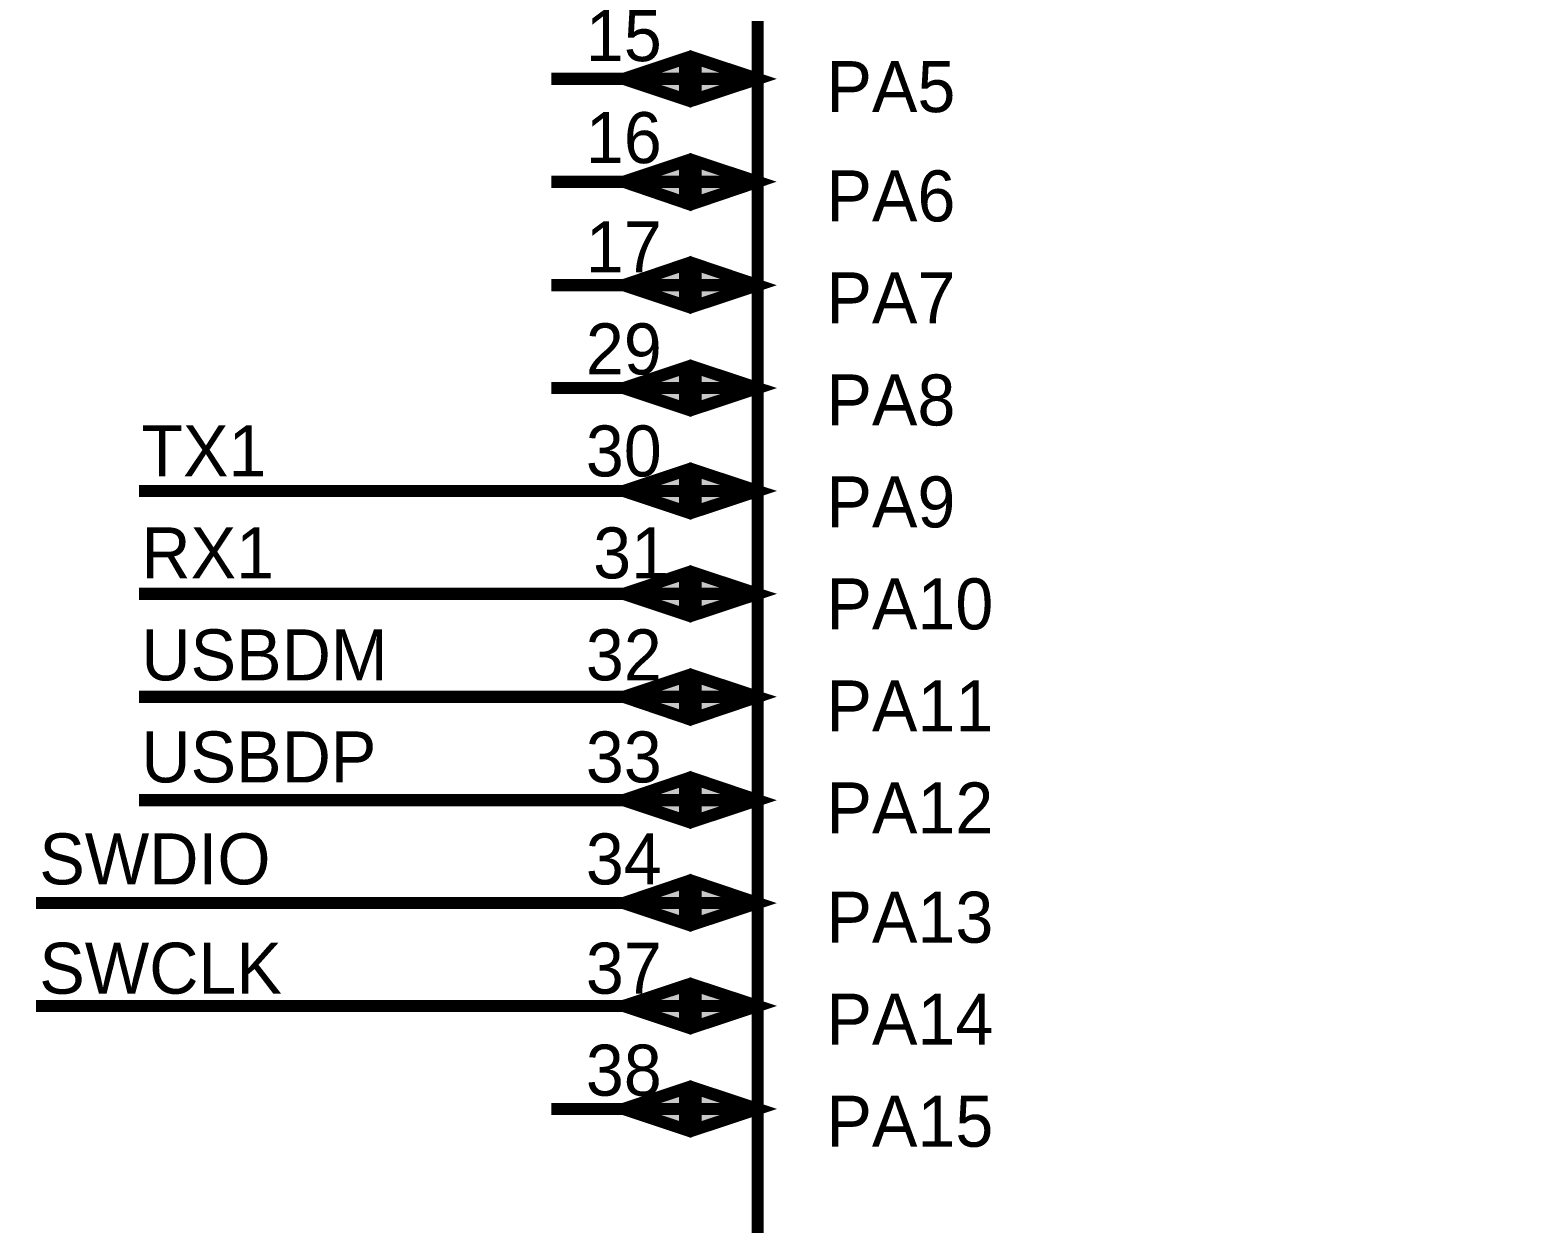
# Model space of a CAD drawing. Header units: millimetres. Extents: x 0 to 19, y 0 to 9.5.
# Drawn here: x 9.894 to 11.353, y 5.888 to 7.047 of the extents above; entities that cross this region are included whole.
import ezdxf

# ---------------------------------------------------------------- set-up
doc = ezdxf.new("R2010")
doc.units = ezdxf.units.MM
doc.header["$MEASUREMENT"] = 0
doc.layers.add('Sheet', color=255, linetype='Continuous')

msp = doc.modelspace()

# ---------------------------------------------------------------- linework, layer by layer
at = {"layer": 'Sheet'}
for points, const_width in [([(10.6004, 8.2997), (12.2004, 8.2997), (12.2004, 4.8), (10.6004, 4.8), (10.6004, 8.2997)], 0.0118), ([(10.6004, 8.2997), (10.6004, 4.8), (12.2004, 4.8), (12.2004, 8.2997), (10.6004, 8.2997), (10.6004, 8.2997)], 0.0039), ([(10.5301, 7.0198), (10.5301, 6.98), (10.4704, 6.9999), (10.5301, 7.0198)], 0.0118), ([(10.5301, 7.0198), (10.5301, 6.98), (10.4704, 6.9999), (10.5301, 7.0198)], 0.0039), ([(10.5403, 7.0198), (10.6004, 6.9999), (10.5403, 6.98), (10.5403, 7.0198)], 0.0118), ([(10.5403, 7.0198), (10.6004, 6.9999), (10.5403, 6.98), (10.5403, 7.0198)], 0.0039), ([(10.5301, 6.9199), (10.5301, 6.8796), (10.4704, 6.9), (10.5301, 6.9199)], 0.0118), ([(10.5301, 6.9199), (10.5301, 6.8796), (10.4704, 6.9), (10.5301, 6.9199)], 0.0039), ([(10.5403, 6.9199), (10.6004, 6.9), (10.5403, 6.8796), (10.5403, 6.9199)], 0.0118), ([(10.5403, 6.9199), (10.6004, 6.9), (10.5403, 6.8796), (10.5403, 6.9199)], 0.0039), ([(10.5301, 6.8199), (10.5301, 6.7797), (10.4704, 6.7996), (10.5301, 6.8199)], 0.0118), ([(10.5403, 6.8199), (10.6004, 6.7996), (10.5403, 6.7797), (10.5403, 6.8199)], 0.0118), ([(10.5301, 6.8199), (10.5301, 6.7797), (10.4704, 6.7996), (10.5301, 6.8199)], 0.0039), ([(10.5403, 6.8199), (10.6004, 6.7996), (10.5403, 6.7797), (10.5403, 6.8199)], 0.0039), ([(10.5301, 6.7196), (10.5301, 6.6798), (10.4704, 6.6997), (10.5301, 6.7196)], 0.0118), ([(10.5403, 6.7196), (10.6004, 6.6997), (10.5403, 6.6798), (10.5403, 6.7196)], 0.0118), ([(10.5301, 6.7196), (10.5301, 6.6798), (10.4704, 6.6997), (10.5301, 6.7196)], 0.0039), ([(10.5403, 6.7196), (10.6004, 6.6997), (10.5403, 6.6798), (10.5403, 6.7196)], 0.0039), ([(10.5301, 6.6197), (10.5301, 6.5799), (10.4704, 6.5998), (10.5301, 6.6197)], 0.0118), ([(10.5403, 6.6197), (10.6004, 6.5998), (10.5403, 6.5799), (10.5403, 6.6197)], 0.0118), ([(10.5301, 6.6197), (10.5301, 6.5799), (10.4704, 6.5998), (10.5301, 6.6197)], 0.0039), ([(10.5403, 6.6197), (10.6004, 6.5998), (10.5403, 6.5799), (10.5403, 6.6197)], 0.0039), ([(10.5301, 6.5198), (10.5301, 6.48), (10.4704, 6.4999), (10.5301, 6.5198)], 0.0118), ([(10.5301, 6.5198), (10.5301, 6.48), (10.4704, 6.4999), (10.5301, 6.5198)], 0.0039), ([(10.5403, 6.5198), (10.6004, 6.4999), (10.5403, 6.48), (10.5403, 6.5198)], 0.0118), ([(10.5403, 6.5198), (10.6004, 6.4999), (10.5403, 6.48), (10.5403, 6.5198)], 0.0039), ([(10.5301, 6.4198), (10.5301, 6.3796), (10.4704, 6.3999), (10.5301, 6.4198)], 0.0118), ([(10.5301, 6.4198), (10.5301, 6.3796), (10.4704, 6.3999), (10.5301, 6.4198)], 0.0039), ([(10.5403, 6.4198), (10.6004, 6.3999), (10.5403, 6.3796), (10.5403, 6.4198)], 0.0118), ([(10.5403, 6.4198), (10.6004, 6.3999), (10.5403, 6.3796), (10.5403, 6.4198)], 0.0039), ([(10.5301, 6.3199), (10.5301, 6.2797), (10.4704, 6.2996), (10.5301, 6.3199)], 0.0118), ([(10.5301, 6.3199), (10.5301, 6.2797), (10.4704, 6.2996), (10.5301, 6.3199)], 0.0039), ([(10.5403, 6.3199), (10.6004, 6.2996), (10.5403, 6.2797), (10.5403, 6.3199)], 0.0118), ([(10.5403, 6.3199), (10.6004, 6.2996), (10.5403, 6.2797), (10.5403, 6.3199)], 0.0039), ([(10.5301, 6.22), (10.5301, 6.1798), (10.4704, 6.1997), (10.5301, 6.22)], 0.0118), ([(10.5301, 6.22), (10.5301, 6.1798), (10.4704, 6.1997), (10.5301, 6.22)], 0.0039), ([(10.5403, 6.22), (10.6004, 6.1997), (10.5403, 6.1798), (10.5403, 6.22)], 0.0118), ([(10.5403, 6.22), (10.6004, 6.1997), (10.5403, 6.1798), (10.5403, 6.22)], 0.0039), ([(10.5301, 6.1196), (10.5301, 6.0799), (10.4704, 6.0998), (10.5301, 6.1196)], 0.0118), ([(10.5403, 6.1196), (10.6004, 6.0998), (10.5403, 6.0799), (10.5403, 6.1196)], 0.0118), ([(10.5301, 6.1196), (10.5301, 6.0799), (10.4704, 6.0998), (10.5301, 6.1196)], 0.0039), ([(10.5403, 6.1196), (10.6004, 6.0998), (10.5403, 6.0799), (10.5403, 6.1196)], 0.0039), ([(10.5301, 6.0197), (10.5301, 5.9799), (10.4704, 5.9998), (10.5301, 6.0197)], 0.0118), ([(10.5403, 6.0197), (10.6004, 5.9998), (10.5403, 5.9799), (10.5403, 6.0197)], 0.0118), ([(10.5301, 6.0197), (10.5301, 5.9799), (10.4704, 5.9998), (10.5301, 6.0197)], 0.0039), ([(10.5403, 6.0197), (10.6004, 5.9998), (10.5403, 5.9799), (10.5403, 6.0197)], 0.0039)]:
    msp.add_lwpolyline(points, close=True, dxfattribs=dict(at, const_width=const_width))
at = {"layer": 'Sheet', "const_width": 0.0118}
for points in [[(10.6004, 6.9999), (10.4001, 6.9999)], [(10.6004, 6.9), (10.4001, 6.9)], [(10.6004, 6.7996), (10.4001, 6.7996)], [(10.6004, 6.6997), (10.4001, 6.6997)], [(10, 6.5998), (10.4001, 6.5998)], [(10.6004, 6.5998), (10.4001, 6.5998)], [(10, 6.4999), (10.4001, 6.4999)], [(10.6004, 6.4999), (10.4001, 6.4999)], [(10, 6.3999), (10.4001, 6.3999)], [(10.6004, 6.3999), (10.4001, 6.3999)], [(10, 6.2996), (10.4001, 6.2996)], [(10.6004, 6.2996), (10.4001, 6.2996)], [(9.9001, 6.1997), (10.4001, 6.1997)], [(10.6004, 6.1997), (10.4001, 6.1997)], [(9.9001, 6.0998), (10.4001, 6.0998)], [(10.6004, 6.0998), (10.4001, 6.0998)], [(10.6004, 5.9998), (10.4001, 5.9998)]]:
    msp.add_lwpolyline(points, dxfattribs=at)
at = {"layer": 'Sheet'}
for points in [[(10.532, 7.0227), (10.4638, 7), (10.532, 6.9773)], [(10.5381, 6.9773), (10.6062, 7), (10.5381, 7.0227)], [(10.532, 6.9227), (10.4638, 6.9), (10.532, 6.8773)], [(10.5381, 6.8773), (10.6062, 6.9), (10.5381, 6.9227)], [(10.532, 6.8227), (10.4638, 6.8), (10.532, 6.7773)], [(10.5381, 6.7773), (10.6062, 6.8), (10.5381, 6.8227)], [(10.532, 6.7227), (10.4638, 6.7), (10.532, 6.6773)], [(10.5381, 6.6773), (10.6062, 6.7), (10.5381, 6.7227)], [(10.532, 6.6227), (10.4638, 6.6), (10.532, 6.5773)], [(10.5381, 6.5773), (10.6062, 6.6), (10.5381, 6.6227)], [(10.532, 6.5227), (10.4638, 6.5), (10.532, 6.4773)], [(10.5381, 6.4773), (10.6062, 6.5), (10.5381, 6.5227)], [(10.532, 6.4227), (10.4638, 6.4), (10.532, 6.3773)], [(10.5381, 6.3773), (10.6062, 6.4), (10.5381, 6.4227)], [(10.532, 6.3227), (10.4638, 6.3), (10.532, 6.2773)], [(10.5381, 6.2773), (10.6062, 6.3), (10.5381, 6.3227)], [(10.532, 6.2227), (10.4638, 6.2), (10.532, 6.1773)], [(10.5381, 6.1773), (10.6062, 6.2), (10.5381, 6.2227)], [(10.532, 6.1227), (10.4638, 6.1), (10.532, 6.0773)], [(10.5381, 6.0773), (10.6062, 6.1), (10.5381, 6.1227)], [(10.532, 6.0227), (10.4638, 6), (10.532, 5.9773)], [(10.5381, 5.9773), (10.6062, 6), (10.5381, 6.0227)]]:
    msp.add_solid(points, dxfattribs=at)

# ---------------------------------------------------------------- texts
for s, p in [('15', (10.4337, 7.0171)), ('PA5', (10.6672, 6.9676)), ('16', (10.4337, 6.9181)), ('PA6', (10.6672, 6.8615)), ('17', (10.4337, 6.812)), ('PA7', (10.6672, 6.7625)), ('29', (10.4337, 6.713)), ('PA8', (10.6672, 6.6634)), ('TX1', (10.0022, 6.6139)), ('30', (10.4337, 6.6139)), ('PA9', (10.6672, 6.5644)), ('31', (10.4408, 6.5149)), ('RX1', (10.0022, 6.5149)), ('PA10', (10.6672, 6.4654)), ('USBDM', (10.0022, 6.4159)), ('32', (10.4337, 6.4159)), ('PA11', (10.6672, 6.3663)), ('USBDP', (10.0022, 6.3168)), ('33', (10.4337, 6.3168)), ('PA12', (10.6672, 6.2673)), ('SWDIO', (9.9032, 6.2178)), ('34', (10.4337, 6.2178)), ('PA13', (10.6672, 6.1612)), ('SWCLK', (9.9032, 6.1117)), ('37', (10.4337, 6.1117)), ('PA14', (10.6672, 6.0622)), ('38', (10.4337, 6.0127)), ('PA15', (10.6672, 5.9631))]:
    msp.add_text(s, height=0.04952, dxfattribs=at).set_placement(p)

doc.saveas('drawing.dxf')
